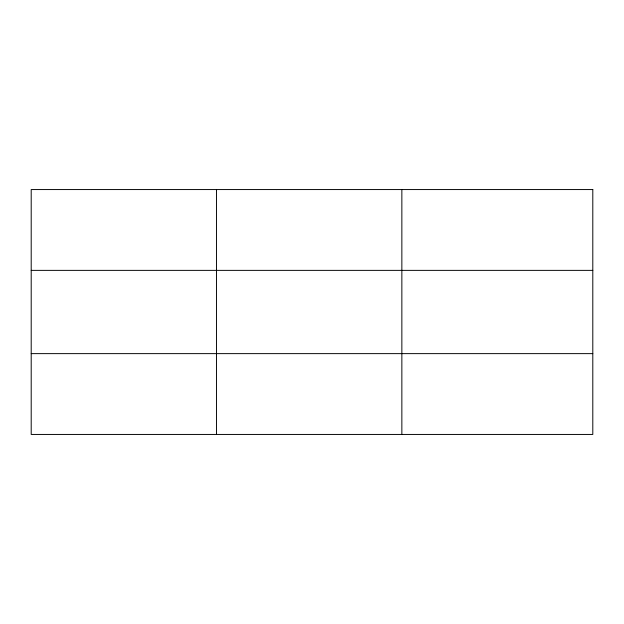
<?xml version="1.0" encoding="UTF-8"?>
<svg xmlns="http://www.w3.org/2000/svg" width="624" height="624" viewBox="0 0 624 624"><rect width="100%" height="100%" fill="white"/><g stroke="black" fill="none" stroke-linecap="round" stroke-linejoin="round"><path stroke-width="0.94" d="M216.528 434.444L216.528 189.556M401.856 434.444L401.856 189.556M31.2 270.371L592.8 270.371M31.2 353.629L592.8 353.629M592.8 189.556L592.8 434.444L31.2 434.444L31.2 189.556L592.8 189.556"/></g></svg>
